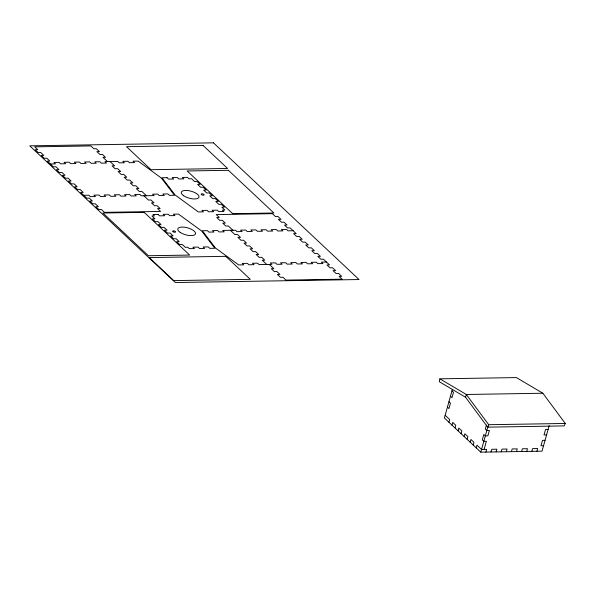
<?xml version="1.0" encoding="UTF-8"?>
<svg xmlns="http://www.w3.org/2000/svg" width="595" height="595" viewBox="0 0 595 595"><rect width="100%" height="100%" fill="white"/><g stroke="black" fill="none" stroke-linecap="round" stroke-linejoin="round"><path stroke-width="0.89" d="M439.846 378.829L439.348 381.737L465.543 397.237L487.707 427.151L564.253 425.901L565.25 423.462L542.856 393.243L516.393 377.58L439.846 378.829L466.309 394.485L488.703 424.711L565.25 423.462M452.401 389.323L444.398 417.988L480.79 452.163L542.03 451.166L549.17 425.596M448.95 422.264L449.708 419.549L445.157 415.28M451.984 425.105L452.736 422.398L455.77 425.247L455.011 427.954M465.543 397.237L466.309 394.485L542.856 393.243M458.046 430.802L458.805 428.095L461.839 430.944L461.08 433.651M464.115 436.499L464.873 433.785L467.901 436.633L467.142 439.348M470.176 442.197L470.935 439.482L473.97 442.33L473.211 445.045M476.245 447.894L477.004 445.179L481.548 449.448L486.651 449.366L485.899 452.081M486.413 425.172L485.334 429.047L486.851 430.468L489.402 430.43L487.885 435.852L485.334 435.89L483.817 434.469L482.307 439.891L483.824 441.319L486.375 441.274L484.099 449.411M480.79 452.163L487.93 426.593M491.001 451.999L491.753 449.285L496.862 449.203L496.104 451.917M501.206 451.828L501.964 449.121L507.066 449.039L506.308 451.746M511.41 451.664L512.169 448.95L517.271 448.868L516.512 451.583M521.614 451.501L522.373 448.786L527.475 448.704L526.716 451.412M531.826 451.33L532.577 448.623L537.687 448.533L536.928 451.248M487.707 427.151L488.703 424.711M50.344 163.982L55.447 163.893L53.929 162.472L59.031 162.39L60.549 163.811L65.651 163.729L64.134 162.309L69.236 162.219L70.753 163.647L75.855 163.565L74.338 162.138L79.44 162.056L80.957 163.476L86.059 163.394L84.55 161.974L89.652 161.892L91.169 163.313L96.271 163.231L94.754 161.803L99.856 161.721L101.373 163.149L106.475 163.067L104.958 161.639L117.713 161.431L119.231 162.859L124.333 162.77L122.815 161.349L127.925 161.267L129.435 162.688L134.544 162.606L133.027 161.185L138.129 161.096L161.423 178.106L174.521 195.272L169.419 195.353L167.902 193.933L162.799 194.015L164.317 195.443L159.215 195.524L157.697 194.096L152.595 194.186L154.105 195.606L141.35 195.814L139.832 194.394L134.73 194.476L136.248 195.896L131.145 195.978L129.628 194.558L124.526 194.639L126.043 196.067L120.941 196.149L119.424 194.721L114.322 194.803L115.839 196.231L110.73 196.313L109.22 194.892L104.11 194.974L105.627 196.395L100.525 196.476L99.008 195.056L93.906 195.138L95.423 196.566L90.321 196.647L88.804 195.22L83.702 195.309M293.119 230.726L288.017 230.808L286.5 229.387L281.398 229.469L282.908 230.897L277.805 230.979L276.288 229.551L271.186 229.633L272.703 231.061L267.601 231.143L266.084 229.722L260.982 229.804L262.499 231.224L257.397 231.306L255.88 229.886L250.778 229.968L252.295 231.395L247.193 231.477L245.675 230.049L240.573 230.139L242.091 231.559L236.981 231.641L235.471 230.22L222.709 230.429L224.226 231.849L219.124 231.931L217.606 230.51L212.504 230.592L214.022 232.02L208.919 232.102L207.402 230.674L202.3 230.756L215.39 247.929L238.692 264.931L243.794 264.849L242.277 263.429L247.379 263.347L248.896 264.768L253.998 264.686L252.481 263.258L257.59 263.176L259.1 264.604L271.863 264.396L270.346 262.968L275.448 262.886L276.965 264.314L282.067 264.225L280.55 262.804L285.652 262.722L287.169 264.143L292.271 264.061L290.754 262.64L295.856 262.551L297.374 263.979L302.476 263.897L300.966 262.469L306.068 262.388L307.585 263.808L312.687 263.726L311.17 262.306L316.272 262.224L317.789 263.644L322.892 263.563L321.374 262.135L326.476 262.053M548.084 429.471L545.533 429.516L544.023 434.938L546.574 434.893M545.057 440.315L542.506 440.36L540.989 445.781L543.54 445.744M451.969 390.87L453.487 392.298L451.977 397.72L450.46 396.292M448.942 401.722L450.46 403.142L448.942 408.564L447.425 407.144M232.913 230.258L228.368 225.988L225.817 226.033L222.783 223.184L225.334 223.14L222.299 220.291L219.748 220.336L216.714 217.487L219.272 217.443L216.238 214.594L272.369 213.679L275.403 216.528L277.954 216.491L280.989 219.339L278.438 219.376L281.465 222.225L284.016 222.18L287.05 225.029L284.499 225.074L287.534 227.922L290.085 227.878L296.146 233.575L293.595 233.619L296.63 236.468L299.181 236.423L302.215 239.272L299.664 239.316L302.699 242.158L305.25 242.12L308.284 244.969L305.726 245.006L308.76 247.855L311.311 247.817L314.346 250.666L311.795 250.703L314.829 253.552L317.38 253.507L320.415 256.356L317.864 256.4L320.891 259.249L323.442 259.204L329.511 264.901L326.96 264.946L329.994 267.795L332.546 267.75L335.573 270.599L333.022 270.643L336.056 273.484L338.607 273.447L341.642 276.296L339.091 276.333L342.125 279.181L285.987 280.096L282.96 277.248L280.409 277.292L277.374 274.444L279.925 274.399L276.891 271.558L274.34 271.595L271.305 268.747L273.856 268.709L269.312 264.433M230.362 230.302L234.913 234.571L237.464 234.534L240.499 237.383L237.948 237.42L240.982 240.268L243.534 240.231L246.561 243.072L244.01 243.117L247.044 245.966L249.595 245.921L252.63 248.77L250.079 248.814L253.113 251.663L255.664 251.618L258.691 254.467L256.14 254.511L259.175 257.36L261.726 257.315L264.76 260.164L262.209 260.208L266.761 264.478M110.06 161.557L114.612 165.827L112.061 165.871L115.088 168.72L117.646 168.675L120.673 171.524L118.122 171.568L121.157 174.417L123.708 174.372L126.742 177.221L124.191 177.258L127.226 180.107L129.777 180.069L132.804 182.918L130.253 182.955L133.287 185.804L135.838 185.766L138.873 188.615L136.322 188.652L139.356 191.501L141.907 191.456L146.452 195.733M107.509 161.595L102.957 157.325L105.508 157.288L102.481 154.44L99.93 154.477L96.896 151.628L99.447 151.591L96.412 148.743L93.861 148.78L90.827 145.931L34.696 146.853L37.73 149.695L35.179 149.739L38.214 152.588L40.765 152.543L43.792 155.392L41.241 155.436L44.275 158.285L46.827 158.24L49.861 161.089L47.31 161.133L53.372 166.823L55.923 166.786L58.957 169.635L56.406 169.672L59.441 172.52L61.992 172.483L65.026 175.332L62.475 175.369L65.502 178.217L68.053 178.18L71.088 181.021L68.537 181.066L71.571 183.915L74.122 183.87L77.157 186.718L74.606 186.763L77.633 189.612L80.191 189.567L83.218 192.416L80.667 192.46L86.736 198.15L89.287 198.113L92.322 200.961L89.771 200.998L92.798 203.847L95.349 203.81L98.383 206.658L95.832 206.696L98.867 209.544L101.418 209.507L104.452 212.348L160.583 211.433L157.549 208.592L160.1 208.547L157.065 205.699L154.514 205.744L151.487 202.895L154.038 202.85L151.004 200.002L148.452 200.046L143.901 195.77M213.456 142.837L29.75 145.835L175.324 282.528L359.03 279.538L213.456 142.837M203.051 145.433L126.504 146.682L151.018 169.701L227.565 168.452L203.051 145.433M228.413 170.296L187.165 170.966L232.66 213.687L273.908 213.01L228.413 170.296M167.069 177.689L161.966 177.771L175.056 194.944L198.358 211.946L203.46 211.865L201.943 210.437L207.045 210.355L208.562 211.783L213.664 211.701L212.147 210.273L217.249 210.191L218.767 211.612L223.869 211.53L222.359 210.109L224.91 210.065L221.875 207.216L224.427 207.179L221.392 204.33L218.841 204.368L215.807 201.519L218.358 201.482L215.331 198.633L212.779 198.678L209.745 195.829L212.296 195.785L209.262 192.936L206.71 192.981L203.676 190.132L206.227 190.088L203.2 187.239L200.641 187.284L197.614 184.435L200.165 184.391L197.131 181.542L194.58 181.587L191.545 178.738L188.994 178.783L187.477 177.355L182.375 177.436L183.892 178.864L178.79 178.946L177.273 177.526L172.171 177.608L173.688 179.028L168.586 179.11L167.069 177.689M144.161 212.348L102.913 213.017L148.408 255.738L189.649 255.069L144.161 212.348M158.047 214.416L152.945 214.505L154.462 215.925L151.911 215.97L154.945 218.819L152.394 218.856L155.429 221.704L157.98 221.66L161.007 224.508L158.456 224.553L161.49 227.402L164.042 227.357L167.076 230.206L164.525 230.25L167.559 233.099L170.111 233.054L173.138 235.903L170.587 235.947L173.621 238.788L176.172 238.751L179.207 241.6L176.656 241.637L179.69 244.486L182.241 244.448L185.276 247.297L187.827 247.252L189.336 248.673L194.446 248.591L192.929 247.17L198.031 247.089L199.548 248.509L204.65 248.427L203.133 246.999L208.235 246.918L209.752 248.346L214.855 248.264L201.764 231.091L178.463 214.088L173.361 214.17L174.878 215.591L169.776 215.673L168.259 214.252L163.156 214.334L164.666 215.762L159.564 215.844L158.047 214.416M225.795 256.333L149.256 257.583L173.762 280.602L250.309 279.353L225.795 256.333M183.617 195.71A9.193 3.622 15.6 0 0 198.656 197.785A9.193 3.622 15.6 0 0 188.169 190.593A9.193 3.622 15.6 0 0 183.617 195.71M201.631 194.699A1.532 0.602 15.6 0 0 204.107 194.982A1.532 0.602 15.6 0 0 202.263 193.799A1.532 0.602 15.6 0 0 201.631 194.699M180.136 232.355A9.193 3.622 15.6 0 0 195.175 234.423A9.193 3.622 15.6 0 0 184.695 227.231A9.193 3.622 15.6 0 0 180.136 232.355M173.115 231.745A1.532 0.602 15.6 0 0 175.592 232.028A1.532 0.602 15.6 0 0 173.747 230.845A1.532 0.602 15.6 0 0 173.115 231.745"/></g></svg>
